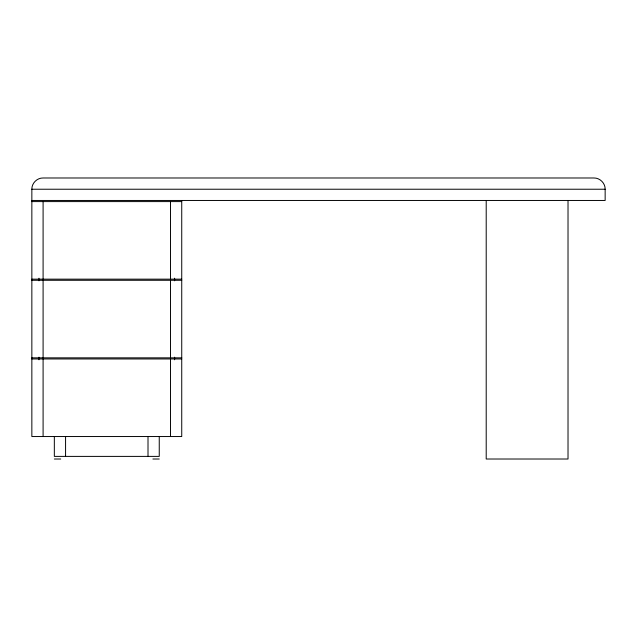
<?xml version="1.0" encoding="UTF-8"?>
<svg xmlns="http://www.w3.org/2000/svg" width="637" height="637" viewBox="0 0 637 637"><rect width="100%" height="100%" fill="white"/><g stroke="black" fill="none" stroke-linecap="round" stroke-linejoin="round"><path stroke-width="0.96" d="M181.736 200.464L181.736 436.536L31.85 436.536L31.85 189.229C31.699 183.217 37.081 177.834 43.093 177.986L593.907 177.986C599.911 177.834 605.301 183.217 605.15 189.229L605.15 200.464L31.85 200.464M31.85 189.229L605.15 189.229M31.85 201.595L181.736 201.595M31.85 279.157L181.736 279.157M31.85 280.28L181.736 280.28M31.85 357.843L181.736 357.843M31.85 358.965L181.736 358.965M54.344 459.014L60.698 459.014M152.888 459.014L159.242 459.014M568.021 200.464L568.021 459.014L486.206 459.014L486.206 200.464M174.61 278.21L174.61 280.806M174.61 357.182L174.61 359.778M170.493 201.595L170.493 279.157M170.493 280.28L170.493 357.843M170.493 358.965L170.493 436.536M159.25 436.536L159.25 456.395L54.336 456.395L54.336 436.536M148.007 436.536L148.007 456.395M65.571 436.536L65.571 456.395M43.093 201.595L43.093 279.157M43.093 280.28L43.093 357.843M43.093 358.965L43.093 436.536M38.968 278.21L38.968 280.806M38.968 357.182L38.968 359.778"/></g></svg>
